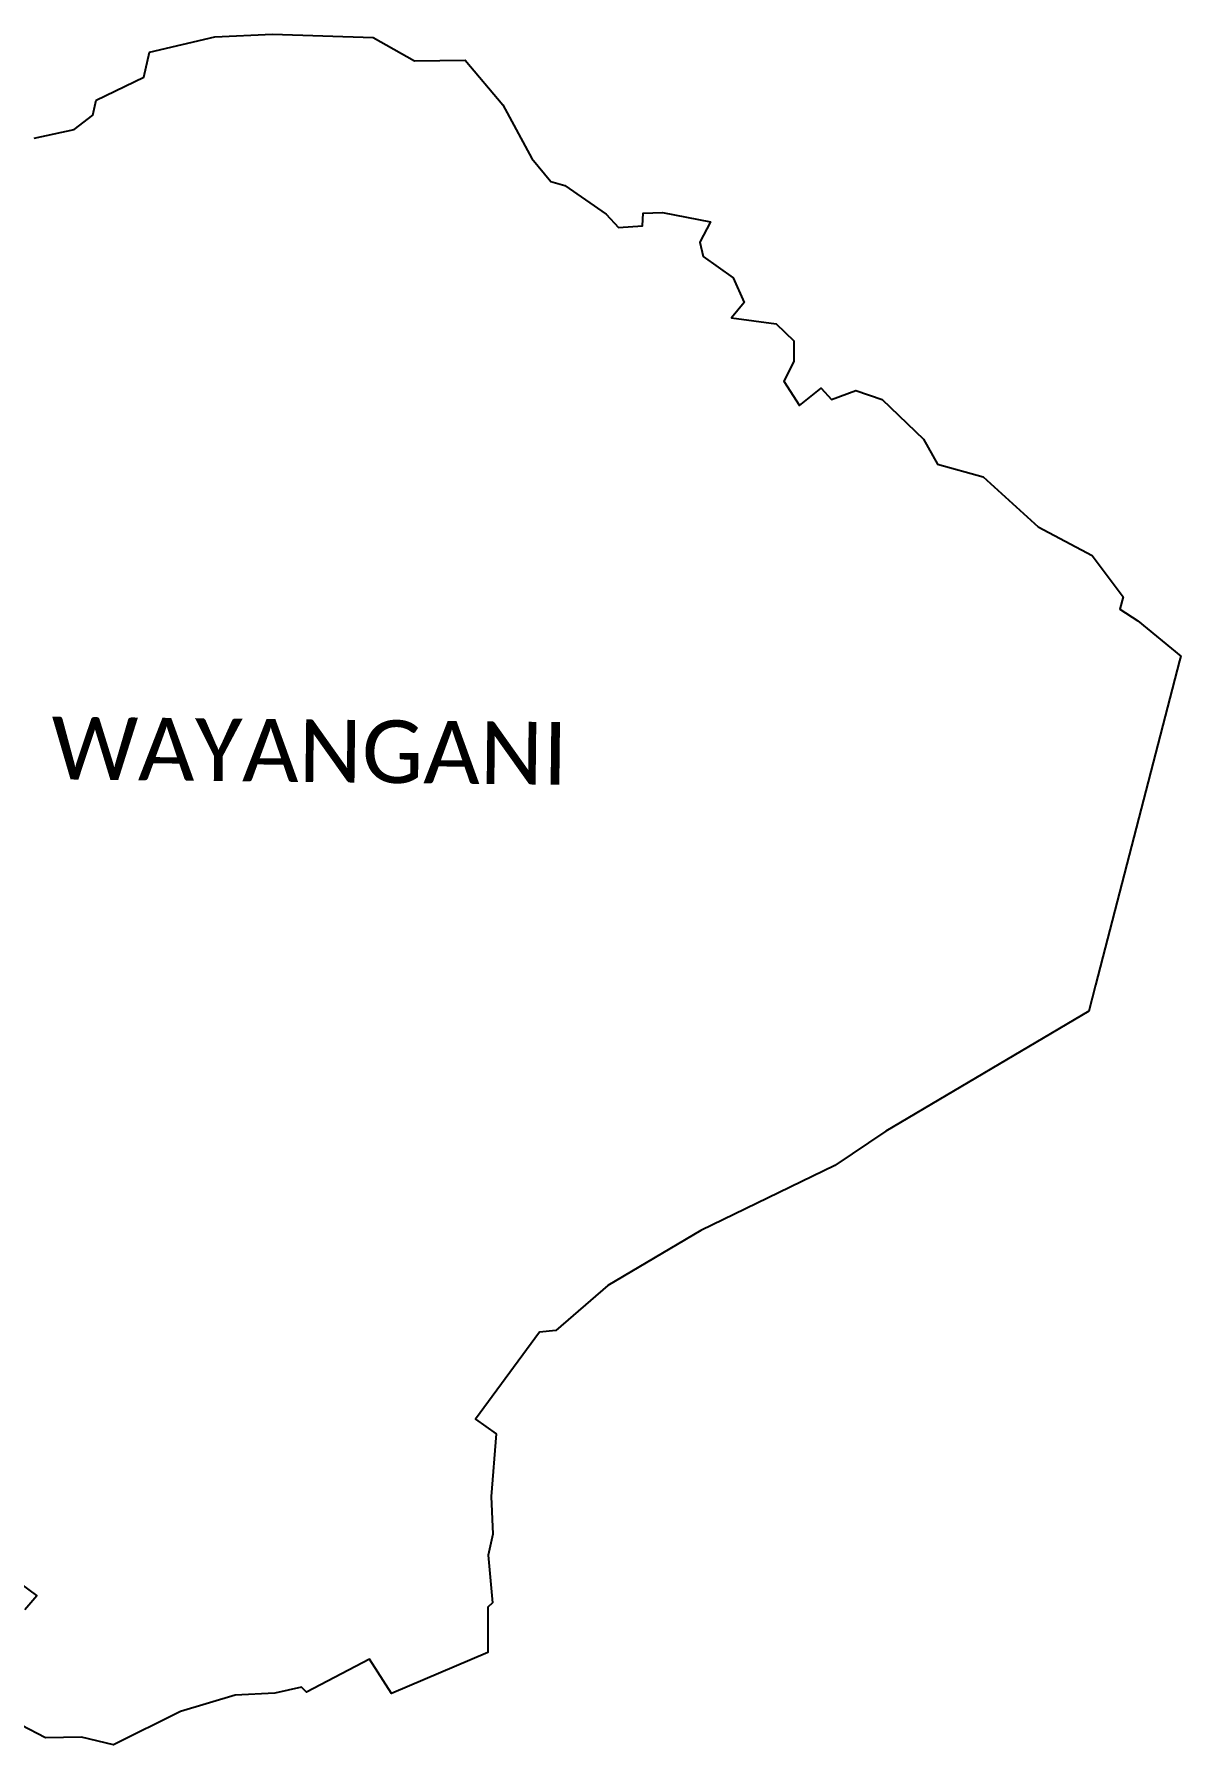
# Model space of a CAD drawing. Header units: metres. Extents: x 333189 to 337815, y 1785626 to 1790023.
# Drawn here: x 334867 to 337815, y 1785626 to 1790023 of the extents above; entities that cross this region are included whole.
import ezdxf

# ---------------------------------------------------------------- set-up
doc = ezdxf.new("R2010")
doc.units = ezdxf.units.M
doc.layers.add('village', color=3, linetype='Continuous')
doc.layers.add('VILLAGE NAME', color=250, linetype='Continuous')

msp = doc.modelspace()

# ---------------------------------------------------------------- linework, layer by layer
at = {"layer": 'village', "color": 3, "true_color": 0x00ff00}
for points in [[(334866.5, 1789756.4, 0), (334969.9, 1789778.3, 0), (335018.1, 1789815.2, 0), (335026, 1789853.9, 0), (335149.1, 1789913, 0), (335163.1, 1789976.9, 0), (335331.6, 1790016.9, 0), (335479.7, 1790023.4, 0), (335738.5, 1790015.3, 0), (335844.6, 1789954.7, 0), (335974.5, 1789956.8, 0), (336072.1, 1789842.2, 0), (336146.5, 1789703.7, 0), (336194.8, 1789644.3, 0), (336231.4, 1789634.1, 0), (336337, 1789560.9, 0), (336369, 1789526.1, 0), (336430.9, 1789530.7, 0), (336432.8, 1789563.2, 0), (336482.2, 1789565, 0), (336605.5, 1789541.4, 0), (336578.4, 1789488.9, 0), (336586.7, 1789451.9, 0), (336664, 1789396.8, 0), (336692.2, 1789333.9, 0), (336659.6, 1789294.2, 0), (336774.9, 1789278.4, 0), (336819.8, 1789235, 0), (336820, 1789181.7, 0), (336794.6, 1789131.7, 0), (336834.7, 1789068.4, 0), (336890, 1789113.5, 0), (336916.7, 1789084, 0), (336979.3, 1789107, 0), (337046.6, 1789084.6, 0), (337152.9, 1788982.4, 0), (337189.2, 1788918.2, 0), (337306.5, 1788885.3, 0), (337448, 1788757.1, 0), (337586.7, 1788683, 0), (337666.7, 1788576.6, 0), (337657.9, 1788545.2, 0), (337704.5, 1788514.9, 0), (337814.7, 1788424.1, 0), (337811.6, 1788412.2, 0), (337595.7, 1787578.7, 0), (337578.2, 1787511.5, 0), (337056.4, 1787203, 0), (336925.7, 1787114.9, 0), (336581, 1786948.1, 0), (336342.1, 1786806.4, 0), (336207.6, 1786690.8, 0), (336166.4, 1786686.7, 0), (336001.9, 1786463, 0), (336054.4, 1786424.6, 0), (336041.8, 1786264.1, 0), (336046, 1786166.6, 0), (336034.4, 1786113, 0), (336044.9, 1785990.5, 0), (336033.1, 1785979.6, 0), (336033, 1785863, 0), (335785.8, 1785757.4, 0), (335728.6, 1785846, 0), (335567.1, 1785761.1, 0), (335553.8, 1785773.4, 0), (335486, 1785758.1, 0), (335383.4, 1785753.1, 0), (335243.3, 1785711, 0), (335070.5, 1785625.5, 0), (334988.6, 1785644.7, 0), (334895.9, 1785643.7, 0), (334833.8, 1785675.8, 0)], [(334842.9, 1785973.5, 0), (334874, 1786008.9, 0), (334798.2, 1786064.6, 0)]]:
    msp.add_polyline3d(points, dxfattribs=at)

# ---------------------------------------------------------------- texts
at = {"layer": 'VILLAGE NAME', "insert": (334911.8, 1788269), "char_height": 161.109, "attachment_point": 1, "rotation": 359.3742}
msp.add_mtext_dynamic_manual_height_columns('{\\fCalibri|b0|i0|c0|p34;WAYANGANI}', width=1589.786, gutter_width=805.5, heights=[0], dxfattribs=at)

doc.saveas('drawing.dxf')
